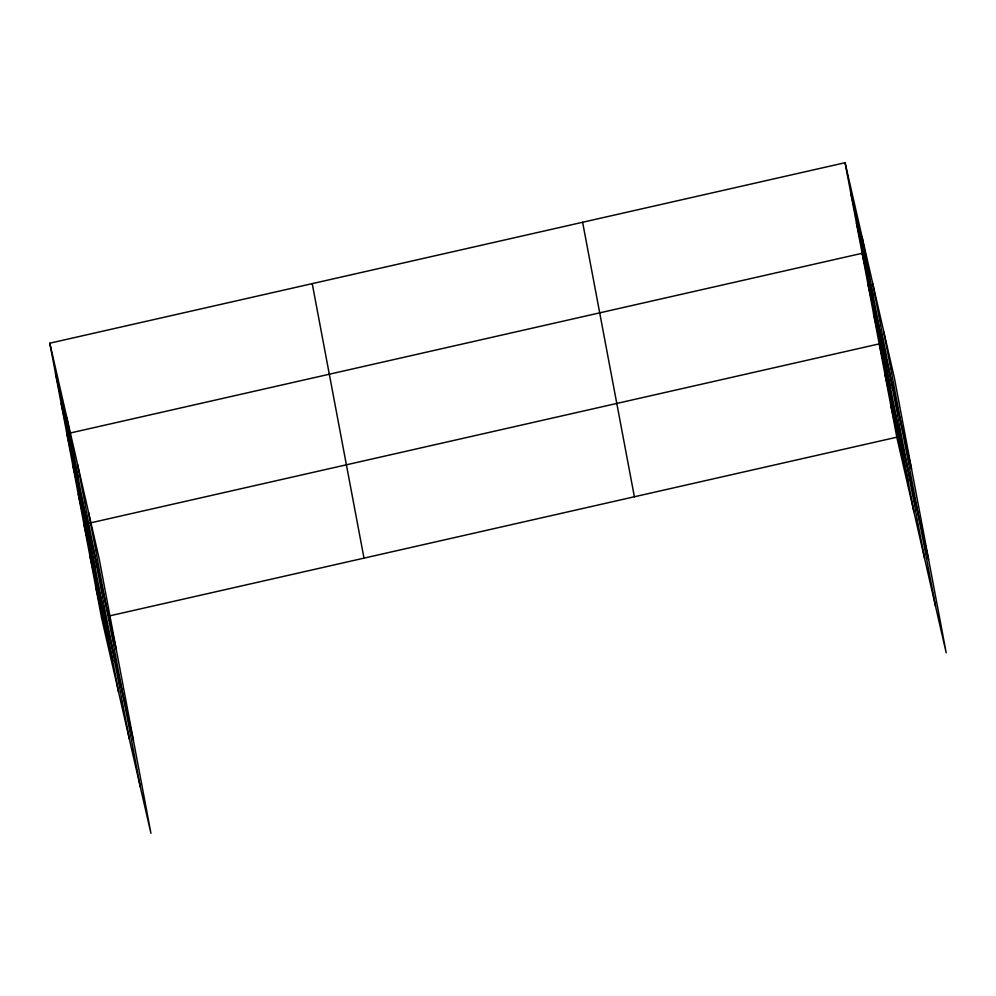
<?xml version="1.0" encoding="UTF-8"?>
<svg xmlns="http://www.w3.org/2000/svg" width="996" height="996" viewBox="0 0 996 996"><rect width="100%" height="100%" fill="white"/><g stroke="black" fill="none" stroke-linecap="round" stroke-linejoin="round"><path stroke-width="1.49" d="M49.8 343.197L99.177 558.793L150.931 833.291L101.555 617.707L49.8 343.197L845.069 162.709L894.445 378.293L946.2 652.803L896.823 437.207L845.069 162.709M86.976 523.684L83.963 524.369L133.34 739.966M90.001 523L879.219 343.881L928.596 559.466M101.555 617.707L104.58 617.022M109.099 615.989L896.823 437.207M850.758 192.9L867.79 267.302M856.448 223.092L873.492 297.493M911.514 468.879L862.138 253.295L66.881 433.783L116.258 649.38M867.84 283.487L884.871 357.888M873.529 313.678L890.573 388.079M885.095 374.982L902.127 449.383M890.959 406.094L907.991 480.495M55.49 373.4L72.534 447.789M61.192 403.592L78.223 477.993M72.571 463.987L89.615 538.375M78.273 494.178L95.305 568.579M89.827 555.482L106.871 629.883M95.691 586.594L112.735 660.995M883.763 331.705L935.53 606.203M872.77 283.698L924.537 558.196M862.1 237.098L913.867 511.608M582.623 222.27L634.39 496.767M312.234 283.636L364.001 558.146M88.507 512.193L140.262 786.703M77.514 464.186L129.268 738.696M66.844 417.598L118.599 692.108"/></g></svg>
